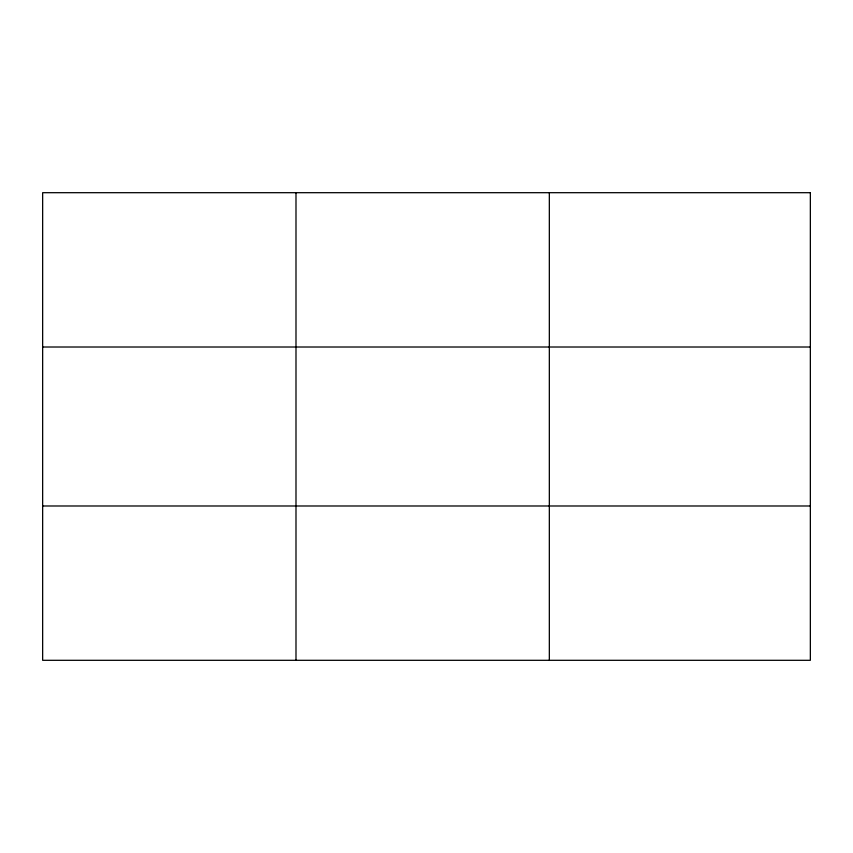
<?xml version="1.0" encoding="UTF-8"?>
<svg xmlns="http://www.w3.org/2000/svg" width="853" height="853" viewBox="0 0 853 853"><rect width="100%" height="100%" fill="white"/><g stroke="black" fill="none" stroke-linecap="round" stroke-linejoin="round"><path stroke-width="1.28" d="M295.991 192.693L295.991 660.307M549.332 192.693L549.332 660.307M42.65 347.011L810.35 347.011M42.65 505.989L810.35 505.989M810.35 192.693L810.35 660.307L42.65 660.307L42.65 192.693L810.35 192.693"/></g></svg>
